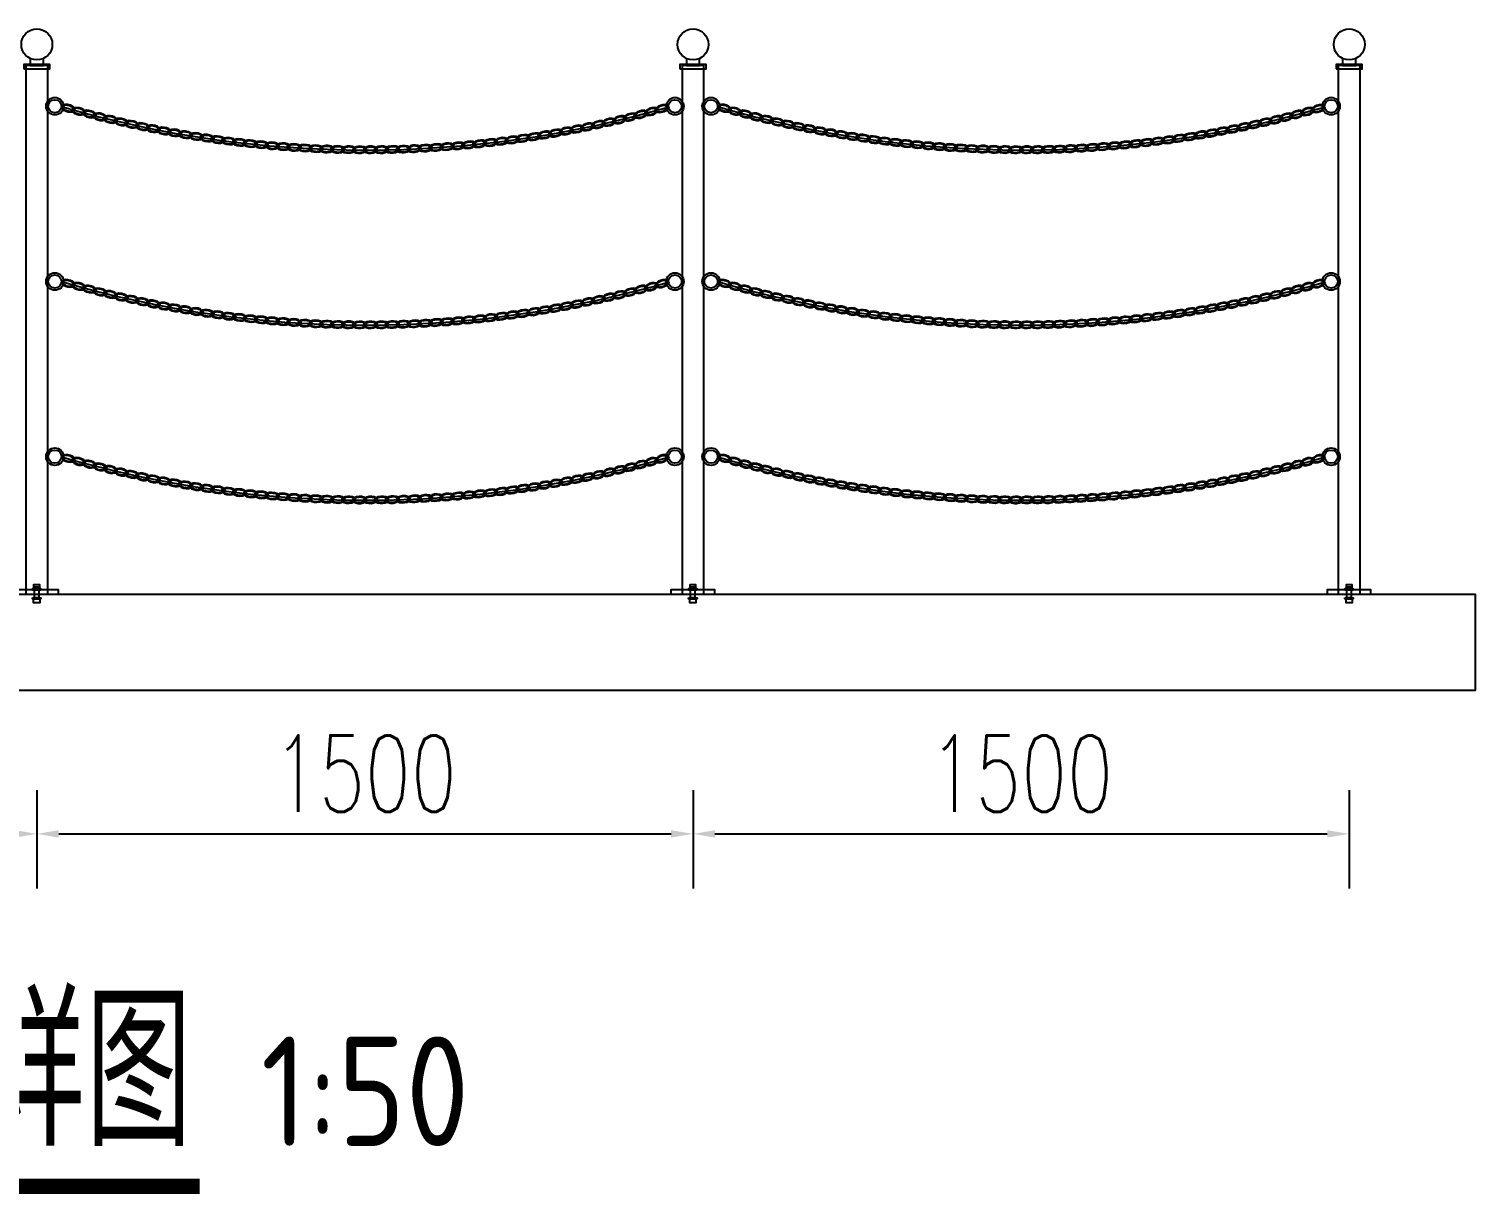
# Model space of a CAD drawing. Extents: x -89702 to 926017, y -610001 to -56924.
# Drawn here: x 569847 to 573153, y -374448 to -371786 of the extents above; entities that cross this region are included whole.
import ezdxf

# ---------------------------------------------------------------- set-up
doc = ezdxf.new("R2010")
doc.units = 0
doc.header["$LTSCALE"] = 10
doc.header["$MEASUREMENT"] = 0
for name, color, linetype in [('DIM_SYMB', 3, 'Continuous'), ('PUB_TEXT', 7, 'Continuous'), ('W-_ANTICOLLISION防撞措施', 6, 'Continuous'), ('W-PLASTIC_RAILINGS塑木栏杆', 6, 'Continuous'), ('W-REVETMENT驳岸', 251, 'Continuous'), ('W-STEEL_FRAME钢架', 3, 'Continuous')]:
    doc.layers.add(name, color=color, linetype=linetype)
doc.styles.get("Standard").update_dxf_attribs({"font": 'gbenor.shx', "bigfont": 'gbcbig.shx'})
doc.styles.add('STANDARD_T3', font='simplex.shx', dxfattribs={"width": 0.7, "bigfont": 'gbcbig.shx'})
doc.dimstyles.new('W&&50', dxfattribs={"dimtxt": 175, "dimasz": 50, "dimexe": 125, "dimexo": 150, "dimgap": 50, "dimtad": 1, "dimdec": 0, "dimzin": 0, "dimdsep": 46, "dimtxsty": 'STANDARD_T3', "dimcen": 0.09, "dimclrd": 1, "dimclre": 1, "dimclrt": 7, "dimazin": 2, "dimtfac": 1, "dimtdec": 0, "dimtix": 1, "dimtmove": 2, "dimatfit": 3, "dimfxl": 0, "dimtolj": 1, "dimtzin": 0, "dimarcsym": 0})

# ---------------------------------------------------------------- blocks, each defined once
blk = doc.blocks.new('*D1920')
at = {"layer": 'Defpoints', "color": 0, "transparency": 16777216}
for p in [(569864.8, -373077.3), (571364.8, -373077.3), (571364.8, -373624.8)]:
    blk.add_point(p, dxfattribs=at)
at = {"layer": 'W-STEEL_FRAME钢架', "color": 1, "lineweight": -2, "transparency": 16777216}
for p, q in [((569864.8, -373524.8), (569864.8, -373749.8)), ((571364.8, -373524.8), (571364.8, -373749.8)), ((569914.8, -373624.8), (571314.8, -373624.8))]:
    blk.add_line(p, q, dxfattribs=at)
at = {"layer": 'W-STEEL_FRAME钢架', "color": 1, "transparency": 16777216}
for points in [[(569914.8, -373616.5), (569914.8, -373633.2), (569864.8, -373624.8)], [(571314.8, -373616.5), (571314.8, -373633.2), (571364.8, -373624.8)]]:
    blk.add_solid(points, dxfattribs=at)
at = {"layer": 'W-STEEL_FRAME钢架', "color": 7, "transparency": 16777216, "insert": (570614.8, -373487.3), "char_height": 175, "attachment_point": 5, "style": 'STANDARD_T3'}
blk.add_mtext('\\A1;1500', dxfattribs=at)
blk = doc.blocks.new('*D1921')
at = {"layer": 'Defpoints', "color": 0, "transparency": 16777216}
for p in [(571364.8, -373077.3), (572864.8, -373077.3), (572864.8, -373624.8)]:
    blk.add_point(p, dxfattribs=at)
at = {"layer": 'W-STEEL_FRAME钢架', "color": 1, "lineweight": -2, "transparency": 16777216}
for p, q in [((571364.8, -373524.8), (571364.8, -373749.8)), ((572864.8, -373524.8), (572864.8, -373749.8)), ((571414.8, -373624.8), (572814.8, -373624.8))]:
    blk.add_line(p, q, dxfattribs=at)
at = {"layer": 'W-STEEL_FRAME钢架', "color": 1, "transparency": 16777216}
for points in [[(571414.8, -373616.5), (571414.8, -373633.2), (571364.8, -373624.8)], [(572814.8, -373616.5), (572814.8, -373633.2), (572864.8, -373624.8)]]:
    blk.add_solid(points, dxfattribs=at)
at = {"layer": 'W-STEEL_FRAME钢架', "color": 7, "transparency": 16777216, "insert": (572114.8, -373487.3), "char_height": 175, "attachment_point": 5, "style": 'STANDARD_T3'}
blk.add_mtext('\\A1;1500', dxfattribs=at)
blk = doc.blocks.new('*D1922')
at = {"layer": 'Defpoints', "color": 0, "transparency": 16777216}
for p in [(568364.7, -373077.3), (569864.8, -373077.3), (569864.8, -373624.8)]:
    blk.add_point(p, dxfattribs=at)
at = {"layer": 'W-STEEL_FRAME钢架', "color": 1, "lineweight": -2, "transparency": 16777216}
for p, q in [((568364.7, -373524.8), (568364.7, -373749.8)), ((569864.8, -373524.8), (569864.8, -373749.8)), ((568414.7, -373624.8), (569814.8, -373624.8))]:
    blk.add_line(p, q, dxfattribs=at)
at = {"layer": 'W-STEEL_FRAME钢架', "color": 1, "transparency": 16777216}
for points in [[(568414.7, -373616.5), (568414.7, -373633.2), (568364.7, -373624.8)], [(569814.8, -373616.5), (569814.8, -373633.2), (569864.8, -373624.8)]]:
    blk.add_solid(points, dxfattribs=at)
at = {"layer": 'W-STEEL_FRAME钢架', "color": 7, "transparency": 16777216, "insert": (569114.8, -373487.3), "char_height": 175, "attachment_point": 5, "style": 'STANDARD_T3'}
blk.add_mtext('\\A1;1500', dxfattribs=at)
blk = doc.blocks.new('*U1911')
at = {"layer": 'W-PLASTIC_RAILINGS塑木栏杆'}
for centre, start_param, end_param in [((15.9, 0.7), 5.719675, 11.831037), ((41, 0.9), 2.578067, 8.689445)]:
    blk.add_ellipse(centre, major_axis=(15.9, 0.7), ratio=0.498883, start_param=start_param, end_param=end_param, dxfattribs=at)
for points, knots in [([(28.1, -1.9), (28.2, -1.8), (28.3, -1.6), (29, -1), (29.4, -0.5), (29.8, 0.2), (30, 0.5), (30, 1), (30, 1.1), (30, 1.3), (30, 1.5), (30, 1.8), (29.8, 2.3), (29.6, 2.6), (29.1, 3.2), (28.8, 3.5), (28.1, 4.1), (27.6, 4.4), (26.1, 5.2), (24.7, 5.7), (21.7, 6.5), (20, 6.7), (16.5, 6.9), (14.7, 6.8), (11.2, 6.3), (9.5, 5.9), (6.8, 5), (5.7, 4.5), (4.1, 3.5), (3.5, 3), (2.6, 2.1), (2.3, 1.7), (2, 1), (1.9, 0.7), (1.8, 0.1), (1.8, -0.2), (2, -0.8), (2.2, -1.1), (2.7, -1.8), (3.1, -2.2), (4.1, -2.9), (4.7, -3.3), (6, -3.9), (6.8, -4.2), (9, -4.9), (10.5, -5.2), (13.9, -5.5), (15.6, -5.5), (19, -5.2), (20.7, -4.9), (23.8, -4.1), (25.2, -3.6), (26.4, -3), (26.4, -2.9), (26.5, -2.9)], [5.672591, 5.672591, 5.672591, 5.672591, 5.732045, 5.732045, 5.989329, 5.989329, 6.173043, 6.173043, 6.283185, 6.283185, 6.283185, 6.455274, 6.455274, 6.627362, 6.627362, 6.79945, 6.79945, 6.971538, 6.971538, 7.326596, 7.326596, 7.681654, 7.681654, 8.036712, 8.036712, 8.39177, 8.39177, 8.689562, 8.689562, 8.937439, 8.937439, 9.144062, 9.144062, 9.350686, 9.350686, 9.55731, 9.55731, 9.763933, 9.763933, 9.970557, 9.970557, 10.177181, 10.177181, 10.383804, 10.383804, 10.72734, 10.72734, 11.070875, 11.070875, 11.414411, 11.414411, 11.757946, 11.757946, 11.773982, 11.773982, 11.773982, 11.773982]), ([(28.9, 3.4), (28.6, 3.2), (28.3, 2.9), (27.7, 2.3), (27.4, 1.9), (27, 1.2), (26.9, 0.9), (26.9, 0.3), (26.9, 0), (27.1, -0.6), (27.3, -1), (27.8, -1.7), (28.2, -2), (29.1, -2.7), (29.7, -3.1), (31.1, -3.7), (31.8, -4), (34, -4.7), (35.6, -5), (38.9, -5.3), (40.7, -5.3), (44.1, -5.1), (45.8, -4.8), (48.8, -3.9), (50.2, -3.4), (52.2, -2.3), (53, -1.8), (54.1, -0.9), (54.5, -0.4), (54.9, 0.4), (55, 0.7), (55.1, 1.1), (55.1, 1.3), (55.1, 1.5), (55.1, 1.7), (55, 1.9), (54.8, 2.5), (54.7, 2.8), (54.2, 3.3), (53.9, 3.6), (53.2, 4.2), (52.7, 4.5), (51.1, 5.4), (49.8, 5.9), (46.8, 6.7), (45.1, 6.9), (41.6, 7.1), (39.7, 7), (36.3, 6.5), (34.6, 6.1), (32.1, 5.3), (31.2, 4.9), (30.4, 4.4)], [2.530994, 2.530994, 2.530994, 2.530994, 2.654253, 2.654253, 2.860877, 2.860877, 3.067501, 3.067501, 3.274124, 3.274124, 3.480748, 3.480748, 3.687372, 3.687372, 3.893995, 3.893995, 4.100619, 4.100619, 4.444154, 4.444154, 4.78769, 4.78769, 5.131226, 5.131226, 5.474761, 5.474761, 5.732045, 5.732045, 5.989329, 5.989329, 6.173043, 6.173043, 6.283185, 6.283185, 6.283185, 6.455274, 6.455274, 6.627362, 6.627362, 6.79945, 6.79945, 6.971538, 6.971538, 7.326596, 7.326596, 7.681654, 7.681654, 8.036712, 8.036712, 8.39177, 8.39177, 8.632388, 8.632388, 8.632388, 8.632388])]:
    blk.add_open_spline(points, degree=3, knots=knots, dxfattribs=at)
blk = doc.blocks.new('*U1912')
at = {"layer": 'W-REVETMENT驳岸', "color": 0, "linetype": 'ByBlock', "lineweight": -2, "transparency": 16777216}
for p, rotation in [((571421, -371963.3), 343.7596410930619), ((571469.2, -371976.8), 344.9116510046813), ((572706, -371991.6), 13.71189879516581), ((572754.4, -371979.3), 14.86390870678531), ((571517.6, -371989.3), 346.0636609163012), ((571566.2, -372000.8), 347.2156708279211), ((571615.1, -372011.4), 348.3676807395401), ((572559.2, -372022.7), 10.25586906030699), ((572608.4, -372013.4), 11.40787897192714), ((572657.3, -372003), 12.55988888354663), ((571664.2, -372021), 349.5196906511594), ((571713.4, -372029.6), 350.6717005627786), ((571762.8, -372037.2), 351.8237104743984), ((571812.4, -372043.8), 352.9757203860185), ((572361.2, -372050.4), 5.647829413829276), ((572410.9, -372045), 6.799839325448563), ((572460.5, -372038.6), 7.951849237067981), ((572510, -372031.2), 9.103859148687475), ((571862.1, -372049.4), 354.1277302976379), ((571911.9, -372054), 355.2797402092571), ((571961.7, -372057.7), 356.4317501208764), ((572011.7, -372060.3), 357.5837600324955), ((572061.6, -372061.9), 358.7357699441147), ((572111.6, -372062.5), 359.887779855732), ((572161.6, -372062.1), 1.039789767352198), ((572211.6, -372060.7), 2.191799678971884), ((572261.5, -372058.2), 3.343809590590888), ((572311.4, -372054.8), 4.495819502210126)]:
    blk.add_blockref('*U1911', p, dxfattribs=dict(at, rotation=rotation))
blk = doc.blocks.new('*U1896')
at = {"layer": 'W-PLASTIC_RAILINGS塑木栏杆'}
for centre, start_param, end_param in [((15.9, 0.7), 5.719675, 11.831037), ((41, 0.9), 2.578067, 8.689445)]:
    blk.add_ellipse(centre, major_axis=(15.9, 0.7), ratio=0.498883, start_param=start_param, end_param=end_param, dxfattribs=at)
for points, knots in [([(28.1, -1.9), (28.2, -1.8), (28.3, -1.6), (29, -1), (29.4, -0.5), (29.8, 0.2), (30, 0.5), (30, 1), (30, 1.1), (30, 1.3), (30, 1.5), (30, 1.8), (29.8, 2.3), (29.6, 2.6), (29.1, 3.2), (28.8, 3.5), (28.1, 4.1), (27.6, 4.4), (26.1, 5.2), (24.7, 5.7), (21.7, 6.5), (20, 6.7), (16.5, 6.9), (14.7, 6.8), (11.2, 6.3), (9.5, 5.9), (6.8, 5), (5.7, 4.5), (4.1, 3.5), (3.5, 3), (2.6, 2.1), (2.3, 1.7), (2, 1), (1.9, 0.7), (1.8, 0.1), (1.8, -0.2), (2, -0.8), (2.2, -1.1), (2.7, -1.8), (3.1, -2.2), (4.1, -2.9), (4.7, -3.3), (6, -3.9), (6.8, -4.2), (9, -4.9), (10.5, -5.2), (13.9, -5.5), (15.6, -5.5), (19, -5.2), (20.7, -4.9), (23.8, -4.1), (25.2, -3.6), (26.4, -3), (26.4, -2.9), (26.5, -2.9)], [5.672591, 5.672591, 5.672591, 5.672591, 5.732045, 5.732045, 5.989329, 5.989329, 6.173043, 6.173043, 6.283185, 6.283185, 6.283185, 6.455274, 6.455274, 6.627362, 6.627362, 6.79945, 6.79945, 6.971538, 6.971538, 7.326596, 7.326596, 7.681654, 7.681654, 8.036712, 8.036712, 8.39177, 8.39177, 8.689562, 8.689562, 8.937439, 8.937439, 9.144062, 9.144062, 9.350686, 9.350686, 9.55731, 9.55731, 9.763933, 9.763933, 9.970557, 9.970557, 10.177181, 10.177181, 10.383804, 10.383804, 10.72734, 10.72734, 11.070875, 11.070875, 11.414411, 11.414411, 11.757946, 11.757946, 11.773982, 11.773982, 11.773982, 11.773982]), ([(28.9, 3.4), (28.6, 3.2), (28.3, 2.9), (27.7, 2.3), (27.4, 1.9), (27, 1.2), (26.9, 0.9), (26.9, 0.3), (26.9, 0), (27.1, -0.6), (27.3, -1), (27.8, -1.7), (28.2, -2), (29.1, -2.7), (29.7, -3.1), (31.1, -3.7), (31.8, -4), (34, -4.7), (35.6, -5), (38.9, -5.3), (40.7, -5.3), (44.1, -5.1), (45.8, -4.8), (48.8, -3.9), (50.2, -3.4), (52.2, -2.3), (53, -1.8), (54.1, -0.9), (54.5, -0.4), (54.9, 0.4), (55, 0.7), (55.1, 1.1), (55.1, 1.3), (55.1, 1.5), (55.1, 1.7), (55, 1.9), (54.8, 2.5), (54.7, 2.8), (54.2, 3.3), (53.9, 3.6), (53.2, 4.2), (52.7, 4.5), (51.1, 5.4), (49.8, 5.9), (46.8, 6.7), (45.1, 6.9), (41.6, 7.1), (39.7, 7), (36.3, 6.5), (34.6, 6.1), (32.1, 5.3), (31.2, 4.9), (30.4, 4.4)], [2.530994, 2.530994, 2.530994, 2.530994, 2.654253, 2.654253, 2.860877, 2.860877, 3.067501, 3.067501, 3.274124, 3.274124, 3.480748, 3.480748, 3.687372, 3.687372, 3.893995, 3.893995, 4.100619, 4.100619, 4.444154, 4.444154, 4.78769, 4.78769, 5.131226, 5.131226, 5.474761, 5.474761, 5.732045, 5.732045, 5.989329, 5.989329, 6.173043, 6.173043, 6.283185, 6.283185, 6.283185, 6.455274, 6.455274, 6.627362, 6.627362, 6.79945, 6.79945, 6.971538, 6.971538, 7.326596, 7.326596, 7.681654, 7.681654, 8.036712, 8.036712, 8.39177, 8.39177, 8.632388, 8.632388, 8.632388, 8.632388])]:
    blk.add_open_spline(points, degree=3, knots=knots, dxfattribs=at)
blk = doc.blocks.new('*U1897')
at = {"layer": 'W-REVETMENT驳岸', "color": 0, "linetype": 'ByBlock', "lineweight": -2, "transparency": 16777216}
for p, rotation in [((571421, -372363.3), 343.7596410930619), ((571469.2, -372376.8), 344.9116510046813), ((572754.4, -372379.3), 14.86390870678531), ((571517.6, -372389.3), 346.0636609163012), ((571566.2, -372400.8), 347.2156708279211), ((572608.4, -372413.4), 11.40787897192714), ((572657.3, -372403), 12.55988888354663), ((572706, -372391.6), 13.71189879516581), ((571615.1, -372411.4), 348.3676807395401), ((571664.2, -372421), 349.5196906511594), ((571713.4, -372429.6), 350.6717005627786), ((571762.8, -372437.2), 351.8237104743984), ((571812.4, -372443.8), 352.9757203860185), ((572410.9, -372445), 6.799839325448563), ((572460.5, -372438.6), 7.951849237067981), ((572510, -372431.2), 9.103859148687475), ((572559.2, -372422.7), 10.25586906030699), ((571862.1, -372449.4), 354.1277302976379), ((571911.9, -372454), 355.2797402092571), ((571961.7, -372457.7), 356.4317501208764), ((572011.7, -372460.3), 357.5837600324955), ((572061.6, -372461.9), 358.7357699441147), ((572111.6, -372462.5), 359.887779855732), ((572161.6, -372462.1), 1.039789767352198), ((572211.6, -372460.7), 2.191799678971884), ((572261.5, -372458.2), 3.343809590590888), ((572311.4, -372454.8), 4.495819502210126), ((572361.2, -372450.4), 5.647829413829276)]:
    blk.add_blockref('*U1896', p, dxfattribs=dict(at, rotation=rotation))
blk = doc.blocks.new('*U1898')
at = {"layer": 'W-PLASTIC_RAILINGS塑木栏杆'}
for centre, start_param, end_param in [((15.9, 0.7), 5.719675, 11.831037), ((41, 0.9), 2.578067, 8.689445)]:
    blk.add_ellipse(centre, major_axis=(15.9, 0.7), ratio=0.498883, start_param=start_param, end_param=end_param, dxfattribs=at)
for points, knots in [([(28.1, -1.9), (28.2, -1.8), (28.3, -1.6), (29, -1), (29.4, -0.5), (29.8, 0.2), (30, 0.5), (30, 1), (30, 1.1), (30, 1.3), (30, 1.5), (30, 1.8), (29.8, 2.3), (29.6, 2.6), (29.1, 3.2), (28.8, 3.5), (28.1, 4.1), (27.6, 4.4), (26.1, 5.2), (24.7, 5.7), (21.7, 6.5), (20, 6.7), (16.5, 6.9), (14.7, 6.8), (11.2, 6.3), (9.5, 5.9), (6.8, 5), (5.7, 4.5), (4.1, 3.5), (3.5, 3), (2.6, 2.1), (2.3, 1.7), (2, 1), (1.9, 0.7), (1.8, 0.1), (1.8, -0.2), (2, -0.8), (2.2, -1.1), (2.7, -1.8), (3.1, -2.2), (4.1, -2.9), (4.7, -3.3), (6, -3.9), (6.8, -4.2), (9, -4.9), (10.5, -5.2), (13.9, -5.5), (15.6, -5.5), (19, -5.2), (20.7, -4.9), (23.8, -4.1), (25.2, -3.6), (26.4, -3), (26.4, -2.9), (26.5, -2.9)], [5.672591, 5.672591, 5.672591, 5.672591, 5.732045, 5.732045, 5.989329, 5.989329, 6.173043, 6.173043, 6.283185, 6.283185, 6.283185, 6.455274, 6.455274, 6.627362, 6.627362, 6.79945, 6.79945, 6.971538, 6.971538, 7.326596, 7.326596, 7.681654, 7.681654, 8.036712, 8.036712, 8.39177, 8.39177, 8.689562, 8.689562, 8.937439, 8.937439, 9.144062, 9.144062, 9.350686, 9.350686, 9.55731, 9.55731, 9.763933, 9.763933, 9.970557, 9.970557, 10.177181, 10.177181, 10.383804, 10.383804, 10.72734, 10.72734, 11.070875, 11.070875, 11.414411, 11.414411, 11.757946, 11.757946, 11.773982, 11.773982, 11.773982, 11.773982]), ([(28.9, 3.4), (28.6, 3.2), (28.3, 2.9), (27.7, 2.3), (27.4, 1.9), (27, 1.2), (26.9, 0.9), (26.9, 0.3), (26.9, 0), (27.1, -0.6), (27.3, -1), (27.8, -1.7), (28.2, -2), (29.1, -2.7), (29.7, -3.1), (31.1, -3.7), (31.8, -4), (34, -4.7), (35.6, -5), (38.9, -5.3), (40.7, -5.3), (44.1, -5.1), (45.8, -4.8), (48.8, -3.9), (50.2, -3.4), (52.2, -2.3), (53, -1.8), (54.1, -0.9), (54.5, -0.4), (54.9, 0.4), (55, 0.7), (55.1, 1.1), (55.1, 1.3), (55.1, 1.5), (55.1, 1.7), (55, 1.9), (54.8, 2.5), (54.7, 2.8), (54.2, 3.3), (53.9, 3.6), (53.2, 4.2), (52.7, 4.5), (51.1, 5.4), (49.8, 5.9), (46.8, 6.7), (45.1, 6.9), (41.6, 7.1), (39.7, 7), (36.3, 6.5), (34.6, 6.1), (32.1, 5.3), (31.2, 4.9), (30.4, 4.4)], [2.530994, 2.530994, 2.530994, 2.530994, 2.654253, 2.654253, 2.860877, 2.860877, 3.067501, 3.067501, 3.274124, 3.274124, 3.480748, 3.480748, 3.687372, 3.687372, 3.893995, 3.893995, 4.100619, 4.100619, 4.444154, 4.444154, 4.78769, 4.78769, 5.131226, 5.131226, 5.474761, 5.474761, 5.732045, 5.732045, 5.989329, 5.989329, 6.173043, 6.173043, 6.283185, 6.283185, 6.283185, 6.455274, 6.455274, 6.627362, 6.627362, 6.79945, 6.79945, 6.971538, 6.971538, 7.326596, 7.326596, 7.681654, 7.681654, 8.036712, 8.036712, 8.39177, 8.39177, 8.632388, 8.632388, 8.632388, 8.632388])]:
    blk.add_open_spline(points, degree=3, knots=knots, dxfattribs=at)
blk = doc.blocks.new('*U1899')
at = {"layer": 'W-REVETMENT驳岸', "color": 0, "linetype": 'ByBlock', "lineweight": -2, "transparency": 16777216}
for p, rotation in [((571421, -372763.3), 343.7596410930619), ((572754.4, -372779.3), 14.86390870678531), ((571469.2, -372776.8), 344.9116510046813), ((571517.6, -372789.3), 346.0636609163012), ((571566.2, -372800.8), 347.2156708279211), ((572608.4, -372813.4), 11.40787897192714), ((572657.3, -372803), 12.55988888354663), ((572706, -372791.6), 13.71189879516581), ((571615.1, -372811.4), 348.3676807395401), ((571664.2, -372821), 349.5196906511594), ((571713.4, -372829.6), 350.6717005627786), ((571762.8, -372837.2), 351.8237104743984), ((572410.9, -372845), 6.799839325448563), ((572460.5, -372838.6), 7.951849237067981), ((572510, -372831.2), 9.103859148687475), ((572559.2, -372822.7), 10.25586906030699), ((571812.4, -372843.8), 352.9757203860185), ((571862.1, -372849.4), 354.1277302976379), ((571911.9, -372854), 355.2797402092571), ((571961.7, -372857.7), 356.4317501208764), ((572011.7, -372860.3), 357.5837600324955), ((572061.6, -372861.9), 358.7357699441147), ((572111.6, -372862.5), 359.887779855732), ((572161.6, -372862.1), 1.039789767352198), ((572211.6, -372860.7), 2.191799678971884), ((572261.5, -372858.2), 3.343809590590888), ((572311.4, -372854.8), 4.495819502210126), ((572361.2, -372850.4), 5.647829413829276)]:
    blk.add_blockref('*U1898', p, dxfattribs=dict(at, rotation=rotation))
blk = doc.blocks.new('*U1903')
at = {"layer": 'W-PLASTIC_RAILINGS塑木栏杆'}
for centre, start_param, end_param in [((15.9, 0.7), 5.719675, 11.831037), ((41, 0.9), 2.578067, 8.689445)]:
    blk.add_ellipse(centre, major_axis=(15.9, 0.7), ratio=0.498883, start_param=start_param, end_param=end_param, dxfattribs=at)
for points, knots in [([(28.1, -1.9), (28.2, -1.8), (28.3, -1.6), (29, -1), (29.4, -0.5), (29.8, 0.2), (30, 0.5), (30, 1), (30, 1.1), (30, 1.3), (30, 1.5), (30, 1.8), (29.8, 2.3), (29.6, 2.6), (29.1, 3.2), (28.8, 3.5), (28.1, 4.1), (27.6, 4.4), (26.1, 5.2), (24.7, 5.7), (21.7, 6.5), (20, 6.7), (16.5, 6.9), (14.7, 6.8), (11.2, 6.3), (9.5, 5.9), (6.8, 5), (5.7, 4.5), (4.1, 3.5), (3.5, 3), (2.6, 2.1), (2.3, 1.7), (2, 1), (1.9, 0.7), (1.8, 0.1), (1.8, -0.2), (2, -0.8), (2.2, -1.1), (2.7, -1.8), (3.1, -2.2), (4.1, -2.9), (4.7, -3.3), (6, -3.9), (6.8, -4.2), (9, -4.9), (10.5, -5.2), (13.9, -5.5), (15.6, -5.5), (19, -5.2), (20.7, -4.9), (23.8, -4.1), (25.2, -3.6), (26.4, -3), (26.4, -2.9), (26.5, -2.9)], [5.672591, 5.672591, 5.672591, 5.672591, 5.732045, 5.732045, 5.989329, 5.989329, 6.173043, 6.173043, 6.283185, 6.283185, 6.283185, 6.455274, 6.455274, 6.627362, 6.627362, 6.79945, 6.79945, 6.971538, 6.971538, 7.326596, 7.326596, 7.681654, 7.681654, 8.036712, 8.036712, 8.39177, 8.39177, 8.689562, 8.689562, 8.937439, 8.937439, 9.144062, 9.144062, 9.350686, 9.350686, 9.55731, 9.55731, 9.763933, 9.763933, 9.970557, 9.970557, 10.177181, 10.177181, 10.383804, 10.383804, 10.72734, 10.72734, 11.070875, 11.070875, 11.414411, 11.414411, 11.757946, 11.757946, 11.773982, 11.773982, 11.773982, 11.773982]), ([(28.9, 3.4), (28.6, 3.2), (28.3, 2.9), (27.7, 2.3), (27.4, 1.9), (27, 1.2), (26.9, 0.9), (26.9, 0.3), (26.9, 0), (27.1, -0.6), (27.3, -1), (27.8, -1.7), (28.2, -2), (29.1, -2.7), (29.7, -3.1), (31.1, -3.7), (31.8, -4), (34, -4.7), (35.6, -5), (38.9, -5.3), (40.7, -5.3), (44.1, -5.1), (45.8, -4.8), (48.8, -3.9), (50.2, -3.4), (52.2, -2.3), (53, -1.8), (54.1, -0.9), (54.5, -0.4), (54.9, 0.4), (55, 0.7), (55.1, 1.1), (55.1, 1.3), (55.1, 1.5), (55.1, 1.7), (55, 1.9), (54.8, 2.5), (54.7, 2.8), (54.2, 3.3), (53.9, 3.6), (53.2, 4.2), (52.7, 4.5), (51.1, 5.4), (49.8, 5.9), (46.8, 6.7), (45.1, 6.9), (41.6, 7.1), (39.7, 7), (36.3, 6.5), (34.6, 6.1), (32.1, 5.3), (31.2, 4.9), (30.4, 4.4)], [2.530994, 2.530994, 2.530994, 2.530994, 2.654253, 2.654253, 2.860877, 2.860877, 3.067501, 3.067501, 3.274124, 3.274124, 3.480748, 3.480748, 3.687372, 3.687372, 3.893995, 3.893995, 4.100619, 4.100619, 4.444154, 4.444154, 4.78769, 4.78769, 5.131226, 5.131226, 5.474761, 5.474761, 5.732045, 5.732045, 5.989329, 5.989329, 6.173043, 6.173043, 6.283185, 6.283185, 6.283185, 6.455274, 6.455274, 6.627362, 6.627362, 6.79945, 6.79945, 6.971538, 6.971538, 7.326596, 7.326596, 7.681654, 7.681654, 8.036712, 8.036712, 8.39177, 8.39177, 8.632388, 8.632388, 8.632388, 8.632388])]:
    blk.add_open_spline(points, degree=3, knots=knots, dxfattribs=at)
blk = doc.blocks.new('*U1904')
at = {"layer": 'W-REVETMENT驳岸', "color": 0, "linetype": 'ByBlock', "lineweight": -2, "transparency": 16777216}
for p, rotation in [((569921, -371963.3), 343.7596410930619), ((569969.2, -371976.8), 344.9116510046813), ((571206, -371991.6), 13.71189879516581), ((571254.4, -371979.3), 14.86390870678531), ((570017.6, -371989.3), 346.0636609163012), ((570066.2, -372000.8), 347.2156708279211), ((570115.1, -372011.4), 348.3676807395401), ((571059.2, -372022.7), 10.25586906030699), ((571108.4, -372013.4), 11.40787897192714), ((571157.3, -372003), 12.55988888354663), ((570164.2, -372021), 349.5196906511594), ((570213.4, -372029.6), 350.6717005627786), ((570262.8, -372037.2), 351.8237104743984), ((570312.4, -372043.8), 352.9757203860185), ((570861.2, -372050.4), 5.647829413829276), ((570910.9, -372045), 6.799839325448563), ((570960.5, -372038.6), 7.951849237067981), ((571010, -372031.2), 9.103859148687475), ((570362.1, -372049.4), 354.1277302976379), ((570411.9, -372054), 355.2797402092571), ((570461.7, -372057.7), 356.4317501208764), ((570511.7, -372060.3), 357.5837600324955), ((570561.6, -372061.9), 358.7357699441147), ((570611.6, -372062.5), 359.887779855732), ((570661.6, -372062.1), 1.039789767352198), ((570711.6, -372060.7), 2.191799678971884), ((570761.5, -372058.2), 3.343809590590888), ((570811.4, -372054.8), 4.495819502210126)]:
    blk.add_blockref('*U1903', p, dxfattribs=dict(at, rotation=rotation))
blk = doc.blocks.new('*U1918')
at = {"layer": 'W-PLASTIC_RAILINGS塑木栏杆'}
for centre, start_param, end_param in [((15.9, 0.7), 5.719675, 11.831037), ((41, 0.9), 2.578067, 8.689445)]:
    blk.add_ellipse(centre, major_axis=(15.9, 0.7), ratio=0.498883, start_param=start_param, end_param=end_param, dxfattribs=at)
for points, knots in [([(28.1, -1.9), (28.2, -1.8), (28.3, -1.6), (29, -1), (29.4, -0.5), (29.8, 0.2), (30, 0.5), (30, 1), (30, 1.1), (30, 1.3), (30, 1.5), (30, 1.8), (29.8, 2.3), (29.6, 2.6), (29.1, 3.2), (28.8, 3.5), (28.1, 4.1), (27.6, 4.4), (26.1, 5.2), (24.7, 5.7), (21.7, 6.5), (20, 6.7), (16.5, 6.9), (14.7, 6.8), (11.2, 6.3), (9.5, 5.9), (6.8, 5), (5.7, 4.5), (4.1, 3.5), (3.5, 3), (2.6, 2.1), (2.3, 1.7), (2, 1), (1.9, 0.7), (1.8, 0.1), (1.8, -0.2), (2, -0.8), (2.2, -1.1), (2.7, -1.8), (3.1, -2.2), (4.1, -2.9), (4.7, -3.3), (6, -3.9), (6.8, -4.2), (9, -4.9), (10.5, -5.2), (13.9, -5.5), (15.6, -5.5), (19, -5.2), (20.7, -4.9), (23.8, -4.1), (25.2, -3.6), (26.4, -3), (26.4, -2.9), (26.5, -2.9)], [5.672591, 5.672591, 5.672591, 5.672591, 5.732045, 5.732045, 5.989329, 5.989329, 6.173043, 6.173043, 6.283185, 6.283185, 6.283185, 6.455274, 6.455274, 6.627362, 6.627362, 6.79945, 6.79945, 6.971538, 6.971538, 7.326596, 7.326596, 7.681654, 7.681654, 8.036712, 8.036712, 8.39177, 8.39177, 8.689562, 8.689562, 8.937439, 8.937439, 9.144062, 9.144062, 9.350686, 9.350686, 9.55731, 9.55731, 9.763933, 9.763933, 9.970557, 9.970557, 10.177181, 10.177181, 10.383804, 10.383804, 10.72734, 10.72734, 11.070875, 11.070875, 11.414411, 11.414411, 11.757946, 11.757946, 11.773982, 11.773982, 11.773982, 11.773982]), ([(28.9, 3.4), (28.6, 3.2), (28.3, 2.9), (27.7, 2.3), (27.4, 1.9), (27, 1.2), (26.9, 0.9), (26.9, 0.3), (26.9, 0), (27.1, -0.6), (27.3, -1), (27.8, -1.7), (28.2, -2), (29.1, -2.7), (29.7, -3.1), (31.1, -3.7), (31.8, -4), (34, -4.7), (35.6, -5), (38.9, -5.3), (40.7, -5.3), (44.1, -5.1), (45.8, -4.8), (48.8, -3.9), (50.2, -3.4), (52.2, -2.3), (53, -1.8), (54.1, -0.9), (54.5, -0.4), (54.9, 0.4), (55, 0.7), (55.1, 1.1), (55.1, 1.3), (55.1, 1.5), (55.1, 1.7), (55, 1.9), (54.8, 2.5), (54.7, 2.8), (54.2, 3.3), (53.9, 3.6), (53.2, 4.2), (52.7, 4.5), (51.1, 5.4), (49.8, 5.9), (46.8, 6.7), (45.1, 6.9), (41.6, 7.1), (39.7, 7), (36.3, 6.5), (34.6, 6.1), (32.1, 5.3), (31.2, 4.9), (30.4, 4.4)], [2.530994, 2.530994, 2.530994, 2.530994, 2.654253, 2.654253, 2.860877, 2.860877, 3.067501, 3.067501, 3.274124, 3.274124, 3.480748, 3.480748, 3.687372, 3.687372, 3.893995, 3.893995, 4.100619, 4.100619, 4.444154, 4.444154, 4.78769, 4.78769, 5.131226, 5.131226, 5.474761, 5.474761, 5.732045, 5.732045, 5.989329, 5.989329, 6.173043, 6.173043, 6.283185, 6.283185, 6.283185, 6.455274, 6.455274, 6.627362, 6.627362, 6.79945, 6.79945, 6.971538, 6.971538, 7.326596, 7.326596, 7.681654, 7.681654, 8.036712, 8.036712, 8.39177, 8.39177, 8.632388, 8.632388, 8.632388, 8.632388])]:
    blk.add_open_spline(points, degree=3, knots=knots, dxfattribs=at)
blk = doc.blocks.new('*U1919')
at = {"layer": 'W-REVETMENT驳岸', "color": 0, "linetype": 'ByBlock', "lineweight": -2, "transparency": 16777216}
for p, rotation in [((569921, -372363.3), 343.7596410930619), ((569969.2, -372376.8), 344.9116510046813), ((571254.4, -372379.3), 14.86390870678531), ((570017.6, -372389.3), 346.0636609163012), ((570066.2, -372400.8), 347.2156708279211), ((571108.4, -372413.4), 11.40787897192714), ((571157.3, -372403), 12.55988888354663), ((571206, -372391.6), 13.71189879516581), ((570115.1, -372411.4), 348.3676807395401), ((570164.2, -372421), 349.5196906511594), ((570213.4, -372429.6), 350.6717005627786), ((570262.8, -372437.2), 351.8237104743984), ((570312.4, -372443.8), 352.9757203860185), ((570910.9, -372445), 6.799839325448563), ((570960.5, -372438.6), 7.951849237067981), ((571010, -372431.2), 9.103859148687475), ((571059.2, -372422.7), 10.25586906030699), ((570362.1, -372449.4), 354.1277302976379), ((570411.9, -372454), 355.2797402092571), ((570461.7, -372457.7), 356.4317501208764), ((570511.7, -372460.3), 357.5837600324955), ((570561.6, -372461.9), 358.7357699441147), ((570611.6, -372462.5), 359.887779855732), ((570661.6, -372462.1), 1.039789767352198), ((570711.6, -372460.7), 2.191799678971884), ((570761.5, -372458.2), 3.343809590590888), ((570811.4, -372454.8), 4.495819502210126), ((570861.2, -372450.4), 5.647829413829276)]:
    blk.add_blockref('*U1918', p, dxfattribs=dict(at, rotation=rotation))
blk = doc.blocks.new('*U1901')
at = {"layer": 'W-PLASTIC_RAILINGS塑木栏杆'}
for centre, start_param, end_param in [((15.9, 0.7), 5.719675, 11.831037), ((41, 0.9), 2.578067, 8.689445)]:
    blk.add_ellipse(centre, major_axis=(15.9, 0.7), ratio=0.498883, start_param=start_param, end_param=end_param, dxfattribs=at)
for points, knots in [([(28.1, -1.9), (28.2, -1.8), (28.3, -1.6), (29, -1), (29.4, -0.5), (29.8, 0.2), (30, 0.5), (30, 1), (30, 1.1), (30, 1.3), (30, 1.5), (30, 1.8), (29.8, 2.3), (29.6, 2.6), (29.1, 3.2), (28.8, 3.5), (28.1, 4.1), (27.6, 4.4), (26.1, 5.2), (24.7, 5.7), (21.7, 6.5), (20, 6.7), (16.5, 6.9), (14.7, 6.8), (11.2, 6.3), (9.5, 5.9), (6.8, 5), (5.7, 4.5), (4.1, 3.5), (3.5, 3), (2.6, 2.1), (2.3, 1.7), (2, 1), (1.9, 0.7), (1.8, 0.1), (1.8, -0.2), (2, -0.8), (2.2, -1.1), (2.7, -1.8), (3.1, -2.2), (4.1, -2.9), (4.7, -3.3), (6, -3.9), (6.8, -4.2), (9, -4.9), (10.5, -5.2), (13.9, -5.5), (15.6, -5.5), (19, -5.2), (20.7, -4.9), (23.8, -4.1), (25.2, -3.6), (26.4, -3), (26.4, -2.9), (26.5, -2.9)], [5.672591, 5.672591, 5.672591, 5.672591, 5.732045, 5.732045, 5.989329, 5.989329, 6.173043, 6.173043, 6.283185, 6.283185, 6.283185, 6.455274, 6.455274, 6.627362, 6.627362, 6.79945, 6.79945, 6.971538, 6.971538, 7.326596, 7.326596, 7.681654, 7.681654, 8.036712, 8.036712, 8.39177, 8.39177, 8.689562, 8.689562, 8.937439, 8.937439, 9.144062, 9.144062, 9.350686, 9.350686, 9.55731, 9.55731, 9.763933, 9.763933, 9.970557, 9.970557, 10.177181, 10.177181, 10.383804, 10.383804, 10.72734, 10.72734, 11.070875, 11.070875, 11.414411, 11.414411, 11.757946, 11.757946, 11.773982, 11.773982, 11.773982, 11.773982]), ([(28.9, 3.4), (28.6, 3.2), (28.3, 2.9), (27.7, 2.3), (27.4, 1.9), (27, 1.2), (26.9, 0.9), (26.9, 0.3), (26.9, 0), (27.1, -0.6), (27.3, -1), (27.8, -1.7), (28.2, -2), (29.1, -2.7), (29.7, -3.1), (31.1, -3.7), (31.8, -4), (34, -4.7), (35.6, -5), (38.9, -5.3), (40.7, -5.3), (44.1, -5.1), (45.8, -4.8), (48.8, -3.9), (50.2, -3.4), (52.2, -2.3), (53, -1.8), (54.1, -0.9), (54.5, -0.4), (54.9, 0.4), (55, 0.7), (55.1, 1.1), (55.1, 1.3), (55.1, 1.5), (55.1, 1.7), (55, 1.9), (54.8, 2.5), (54.7, 2.8), (54.2, 3.3), (53.9, 3.6), (53.2, 4.2), (52.7, 4.5), (51.1, 5.4), (49.8, 5.9), (46.8, 6.7), (45.1, 6.9), (41.6, 7.1), (39.7, 7), (36.3, 6.5), (34.6, 6.1), (32.1, 5.3), (31.2, 4.9), (30.4, 4.4)], [2.530994, 2.530994, 2.530994, 2.530994, 2.654253, 2.654253, 2.860877, 2.860877, 3.067501, 3.067501, 3.274124, 3.274124, 3.480748, 3.480748, 3.687372, 3.687372, 3.893995, 3.893995, 4.100619, 4.100619, 4.444154, 4.444154, 4.78769, 4.78769, 5.131226, 5.131226, 5.474761, 5.474761, 5.732045, 5.732045, 5.989329, 5.989329, 6.173043, 6.173043, 6.283185, 6.283185, 6.283185, 6.455274, 6.455274, 6.627362, 6.627362, 6.79945, 6.79945, 6.971538, 6.971538, 7.326596, 7.326596, 7.681654, 7.681654, 8.036712, 8.036712, 8.39177, 8.39177, 8.632388, 8.632388, 8.632388, 8.632388])]:
    blk.add_open_spline(points, degree=3, knots=knots, dxfattribs=at)
blk = doc.blocks.new('*U1902')
at = {"layer": 'W-REVETMENT驳岸', "color": 0, "linetype": 'ByBlock', "lineweight": -2, "transparency": 16777216}
for p, rotation in [((569921, -372763.3), 343.7596410930619), ((571254.4, -372779.3), 14.86390870678531), ((569969.2, -372776.8), 344.9116510046813), ((570017.6, -372789.3), 346.0636609163012), ((570066.2, -372800.8), 347.2156708279211), ((571108.4, -372813.4), 11.40787897192714), ((571157.3, -372803), 12.55988888354663), ((571206, -372791.6), 13.71189879516581), ((570115.1, -372811.4), 348.3676807395401), ((570164.2, -372821), 349.5196906511594), ((570213.4, -372829.6), 350.6717005627786), ((570262.8, -372837.2), 351.8237104743984), ((570910.9, -372845), 6.799839325448563), ((570960.5, -372838.6), 7.951849237067981), ((571010, -372831.2), 9.103859148687475), ((571059.2, -372822.7), 10.25586906030699), ((570312.4, -372843.8), 352.9757203860185), ((570362.1, -372849.4), 354.1277302976379), ((570411.9, -372854), 355.2797402092571), ((570461.7, -372857.7), 356.4317501208764), ((570511.7, -372860.3), 357.5837600324955), ((570561.6, -372861.9), 358.7357699441147), ((570611.6, -372862.5), 359.887779855732), ((570661.6, -372862.1), 1.039789767352198), ((570711.6, -372860.7), 2.191799678971884), ((570761.5, -372858.2), 3.343809590590888), ((570811.4, -372854.8), 4.495819502210126), ((570861.2, -372850.4), 5.647829413829276)]:
    blk.add_blockref('*U1901', p, dxfattribs=dict(at, rotation=rotation))

msp = doc.modelspace()

# ---------------------------------------------------------------- linework, layer by layer
at = {"layer": 'DIM_SYMB', "color": 3, "const_width": 35}
msp.add_lwpolyline([(569247.2, -374430.2), (570236.9, -374430.2)], dxfattribs=at)
at = {"layer": 'W-_ANTICOLLISION防撞措施', "color": 0, "linetype": 'ByBlock'}
msp.add_lwpolyline([(566768.7, -373077.3), (573152.5, -373077.3), (573152.5, -373297.3), (566768.7, -373297.3)], close=True, dxfattribs=at)
at = {"layer": 'W-PLASTIC_RAILINGS塑木栏杆', "color": 4}
for points in [[(569834.8, -371877.2), (569894.8, -371877.2), (569894.8, -371867.2), (569834.8, -371867.2)], [(569839.8, -373077.3), (569889.8, -373077.3), (569889.8, -371869.3), (569839.8, -371869.3)], [(571334.8, -371877.2), (571394.8, -371877.2), (571394.8, -371867.2), (571334.8, -371867.2)], [(571339.8, -373077.3), (571389.8, -373077.3), (571389.8, -371869.3), (571339.8, -371869.3)], [(572834.8, -371877.2), (572894.8, -371877.2), (572894.8, -371867.2), (572834.8, -371867.2)], [(572839.8, -373077.3), (572889.8, -373077.3), (572889.8, -371869.3), (572839.8, -371869.3)], [(569857.5, -373065), (569871.5, -373065), (569871.5, -373055.5), (569857.5, -373055.5)], [(569859.3, -373060.8), (569869.3, -373060.8), (569869.3, -373085.4), (569859.3, -373085.4)], [(571357.5, -373065), (571371.5, -373065), (571371.5, -373055.5), (571357.5, -373055.5)], [(571359.3, -373060.8), (571369.3, -373060.8), (571369.3, -373085.4), (571359.3, -373085.4)], [(572857.5, -373065), (572871.5, -373065), (572871.5, -373055.5), (572857.5, -373055.5)], [(572859.3, -373060.8), (572869.3, -373060.8), (572869.3, -373085.4), (572859.3, -373085.4)], [(569814.3, -373077.3), (569914.3, -373077.3), (569914.3, -373067.3), (569814.3, -373067.3)], [(569854.6, -373067.3), (569874, -373067.3), (569874, -373065), (569854.6, -373065)], [(569854.6, -373085.4), (569874, -373085.4), (569874, -373087.7), (569854.6, -373087.7)], [(569857.5, -373087.7), (569871.5, -373087.7), (569871.5, -373097.2), (569857.5, -373097.2)], [(571314.3, -373077.3), (571414.3, -373077.3), (571414.3, -373067.3), (571314.3, -373067.3)], [(571354.6, -373067.3), (571374, -373067.3), (571374, -373065), (571354.6, -373065)], [(571354.6, -373085.4), (571374, -373085.4), (571374, -373087.7), (571354.6, -373087.7)], [(571357.5, -373087.7), (571371.5, -373087.7), (571371.5, -373097.2), (571357.5, -373097.2)], [(572814.3, -373077.3), (572914.3, -373077.3), (572914.3, -373067.3), (572814.3, -373067.3)], [(572854.6, -373067.3), (572874, -373067.3), (572874, -373065), (572854.6, -373065)], [(572854.6, -373085.4), (572874, -373085.4), (572874, -373087.7), (572854.6, -373087.7)], [(572857.5, -373087.7), (572871.5, -373087.7), (572871.5, -373097.2), (572857.5, -373097.2)]]:
    msp.add_lwpolyline(points, close=True, dxfattribs=at)
for points in [[(569849.8, -371853.4), (569849.8, -371869.3), (569879.8, -371869.3), (569879.8, -371853.4)], [(571349.8, -371853.4), (571349.8, -371869.3), (571379.8, -371869.3), (571379.8, -371853.4)], [(572849.8, -371853.4), (572849.8, -371869.3), (572879.8, -371869.3), (572879.8, -371853.4)]]:
    msp.add_lwpolyline(points, dxfattribs=at)
for centre, radius in [((569864.8, -371821.3), 35.4), ((571364.8, -371821.3), 35.4), ((572864.8, -371821.3), 35.4), ((569906, -371962.5), 20), ((569906, -371962.5), 15), ((571323.6, -371962.5), 20), ((571323.6, -371962.5), 15), ((571406, -371962.5), 20), ((571406, -371962.5), 15), ((572823.6, -371962.5), 20), ((572823.6, -371962.5), 15), ((569906, -372363), 20), ((569906, -372363), 15), ((571323.6, -372363), 20), ((571323.6, -372363), 15), ((571406, -372363), 20), ((571406, -372363), 15), ((572823.6, -372363), 20), ((572823.6, -372363), 15), ((569906, -372763), 20), ((569906, -372763), 15), ((571323.6, -372763), 20), ((571323.6, -372763), 15), ((571406, -372763), 20), ((571406, -372763), 15), ((572823.6, -372763), 20), ((572823.6, -372763), 15)]:
    msp.add_circle(centre, radius, dxfattribs=at)
at = {"layer": 'W-PLASTIC_RAILINGS塑木栏杆'}
for centre in [(570616.5, -369575.7), (572116.5, -369575.7), (570616.5, -369975.7), (572116.5, -369975.7), (570616.5, -370375.7), (572116.5, -370375.7)]:
    msp.add_arc(centre, 2486.8, 253.7596, 286.2104, dxfattribs=at)

# ---------------------------------------------------------------- block references
at = {"layer": 'W-REVETMENT驳岸', "linetype": 'ByBlock'}
for name in ['*U1904', '*U1912', '*U1919', '*U1897', '*U1902', '*U1899']:
    msp.add_blockref(name, (0, 0), dxfattribs=at)

# ---------------------------------------------------------------- texts
at = {"layer": 'PUB_TEXT', "color": 7}
for s, height, p in [('栏杆详图', 337.59, (569247.2, -374337.8)), ('1:50', 250, (570376.9, -374337.8))]:
    msp.add_text(s, height=height, dxfattribs=at).set_placement(p)

# ---------------------------------------------------------------- dimensions: what is measured, and where the dimension line sits
at = {"layer": 'W-STEEL_FRAME钢架'}
for base, p1, p2, picture, middle in [((569864.8, -373624.8), (568364.7, -373077.3), (569864.8, -373077.3), '*D1922', (569114.8, -373487.3)), ((571364.8, -373624.8), (569864.8, -373077.3), (571364.8, -373077.3), '*D1920', (570614.8, -373487.3)), ((572864.8, -373624.8), (571364.8, -373077.3), (572864.8, -373077.3), '*D1921', (572114.8, -373487.3))]:
    dim = msp.add_linear_dim(base=base, p1=p1, p2=p2, dimstyle='W&&50', override={"dimfxlon": 1}, dxfattribs=at)
    dim.commit()
    dim.dimension.update_dxf_attribs({"geometry": picture, "text_midpoint": middle})

doc.saveas('drawing.dxf')
